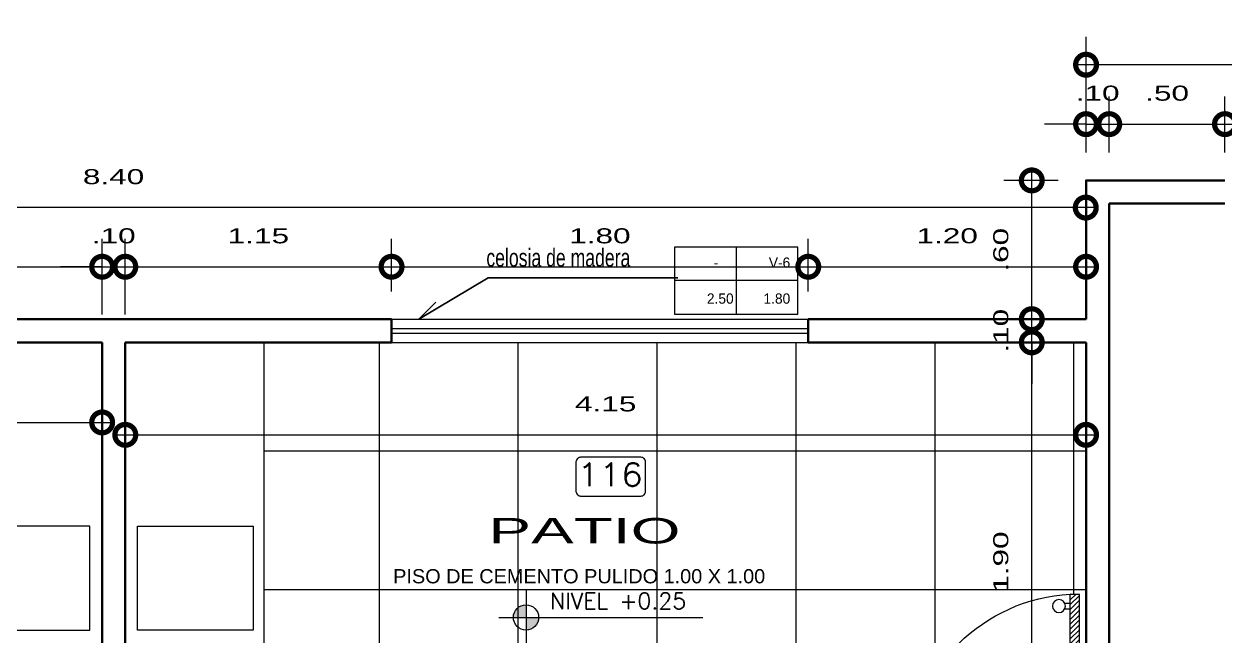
# Model space of a CAD drawing. Header units: inches. Extents: x 155.3 to 248.5, y 20.6 to 88.6.
# Drawn here: x 173.12 to 178.31, y 77.8 to 80.44 of the extents above; entities that cross this region are included whole.
import ezdxf
from ezdxf.enums import TextEntityAlignment as Align

# ---------------------------------------------------------------- set-up
doc = ezdxf.new("R2010")
doc.units = ezdxf.units.IN
doc.header["$MEASUREMENT"] = 0
doc.linetypes.add('CONTINUA', pattern=[0])
for name, color, linetype in [('COTAS', 252, 'Continuous'), ('MURO', 7, 'Continuous'), ('PUERTAS', 23, 'Continuous'), ('TEXTOS PLANTA', 7, 'Continuous'), ('TEXTURAS', 251, 'Continuous')]:
    doc.layers.add(name, color=color, linetype=linetype)
doc.styles.add('Celso', font='swissel.ttf', dxfattribs={"width": 1.5})
doc.styles.add('ROMANS', font='romans', dxfattribs={"width": 1.1, "height": 1})
doc.styles.get("Standard").update_dxf_attribs({"font": 'arial.ttf'})
doc.dimstyles.new('PLANTA 1-50', dxfattribs={"dimtxt": 0.065, "dimasz": 0.18, "dimexe": 0.12, "dimexo": 0.12, "dimgap": 0.1, "dimtad": 2, "dimzin": 4, "dimdsep": 46, "dimtxsty": 'Celso', "dimblk": 'DOTSMALL', "dimcen": 0.065, "dimdle": 0.05, "dimclrd": 14, "dimclre": 251, "dimclrt": 256, "dimaunit": 1, "dimadec": 4, "dimazin": 1, "dimtfac": 1, "dimtix": 1, "dimtmove": 0, "dimatfit": 3, "dimldrblk": 'DOTSMALL', "dimfxl": 1, "dimlwd": 9, "dimlwe": 9, "dimarcsym": 0})
pattern_1 = [(315, (-96.529859, 5.184583), (-0.013258252, -0.013258252), [])]

# ---------------------------------------------------------------- blocks, each defined once
blk = doc.blocks.new('_DotSmall')
at = {"color": 0, "linetype": 'ByBlock', "lineweight": 0, "const_width": 0.5}
blk.add_lwpolyline([(-0.0625, 0, 1), (0.0625, 0, 1)], format="xyb", close=True, dxfattribs=at)
blk = doc.blocks.new('*D64')
at = {"layer": 'COTAS', "color": 251, "linetype": 'CONTINUA', "lineweight": 9, "transparency": 16777216}
blk.add_line((172.3084, 79.2889), (172.3084, 79.5156), dxfattribs=at)
at = {"layer": 'COTAS', "color": 251, "linetype": 'Continuous', "lineweight": 9, "transparency": 16777216}
blk.add_line((173.4584, 79.1889), (173.4584, 79.5156), dxfattribs=at)
at = {"layer": 'COTAS', "color": 14, "linetype": 'CONTINUA', "lineweight": 9, "transparency": 16777216}
blk.add_line((172.2584, 79.3956), (173.5084, 79.3956), dxfattribs=at)
at = {"layer": 'Defpoints', "color": 0, "lineweight": 0, "transparency": 16777216}
for p in [(173.4584, 79.3956), (172.3084, 79.1689), (173.4584, 79.0689)]:
    blk.add_point(p, dxfattribs=at)
at = {"layer": 'COTAS', "color": 14, "lineweight": 9, "transparency": 16777216, "xscale": 0.18, "yscale": 0.18, "zscale": 0.18, "rotation": 180}
blk.add_blockref('_DotSmall', (172.3084, 79.3956), dxfattribs=at)
at = {"layer": 'COTAS', "color": 14, "lineweight": 9, "transparency": 16777216, "xscale": 0.18, "yscale": 0.18, "zscale": 0.18}
blk.add_blockref('_DotSmall', (173.4584, 79.3956), dxfattribs=at)
at = {"layer": 'COTAS', "lineweight": 0, "transparency": 16777216, "insert": (172.8834, 79.5289), "char_height": 0.065, "attachment_point": 5, "style": 'Celso'}
blk.add_mtext('1.15', dxfattribs=at)
blk = doc.blocks.new('*D65')
at = {"layer": 'COTAS', "color": 251, "linetype": 'CONTINUA', "lineweight": 9, "transparency": 16777216}
blk.add_line((173.4584, 79.1889), (173.4584, 79.5156), dxfattribs=at)
at = {"layer": 'COTAS', "color": 251, "linetype": 'Continuous', "lineweight": 9, "transparency": 16777216}
blk.add_line((173.5584, 79.1889), (173.5584, 79.5156), dxfattribs=at)
at = {"layer": 'COTAS', "color": 14, "linetype": 'CONTINUA', "lineweight": 9, "transparency": 16777216}
for p, q in [((173.4584, 79.3956), (173.2784, 79.3956)), ((173.4584, 79.3956), (173.5584, 79.3956)), ((173.5584, 79.3956), (173.7384, 79.3956))]:
    blk.add_line(p, q, dxfattribs=at)
at = {"layer": 'Defpoints', "color": 0, "lineweight": 0, "transparency": 16777216}
for p in [(173.5584, 79.3956), (173.4584, 79.0689), (173.5584, 79.0689)]:
    blk.add_point(p, dxfattribs=at)
at = {"layer": 'COTAS', "color": 14, "lineweight": 9, "transparency": 16777216, "xscale": 0.18, "yscale": 0.18, "zscale": 0.18}
blk.add_blockref('_DotSmall', (173.4584, 79.3956), dxfattribs=at)
at = {"layer": 'COTAS', "color": 14, "lineweight": 9, "transparency": 16777216, "xscale": 0.18, "yscale": 0.18, "zscale": 0.18, "rotation": 180}
blk.add_blockref('_DotSmall', (173.5584, 79.3956), dxfattribs=at)
at = {"layer": 'COTAS', "lineweight": 0, "transparency": 16777216, "insert": (173.5084, 79.5289), "char_height": 0.065, "attachment_point": 5, "style": 'Celso'}
blk.add_mtext('.10', dxfattribs=at)
blk = doc.blocks.new('*D66')
at = {"layer": 'COTAS', "color": 251, "linetype": 'CONTINUA', "lineweight": 9, "transparency": 16777216}
blk.add_line((173.5584, 79.1889), (173.5584, 79.5156), dxfattribs=at)
at = {"layer": 'COTAS', "color": 251, "linetype": 'Continuous', "lineweight": 9, "transparency": 16777216}
blk.add_line((174.7084, 79.2889), (174.7084, 79.5156), dxfattribs=at)
at = {"layer": 'COTAS', "color": 14, "linetype": 'CONTINUA', "lineweight": 9, "transparency": 16777216}
blk.add_line((173.5084, 79.3956), (174.7584, 79.3956), dxfattribs=at)
at = {"layer": 'Defpoints', "color": 0, "lineweight": 0, "transparency": 16777216}
for p in [(174.7084, 79.3956), (174.7084, 79.1689), (173.5584, 79.0689)]:
    blk.add_point(p, dxfattribs=at)
at = {"layer": 'COTAS', "color": 14, "lineweight": 9, "transparency": 16777216, "xscale": 0.18, "yscale": 0.18, "zscale": 0.18, "rotation": 180}
blk.add_blockref('_DotSmall', (173.5584, 79.3956), dxfattribs=at)
at = {"layer": 'COTAS', "color": 14, "lineweight": 9, "transparency": 16777216, "xscale": 0.18, "yscale": 0.18, "zscale": 0.18}
blk.add_blockref('_DotSmall', (174.7084, 79.3956), dxfattribs=at)
at = {"layer": 'COTAS', "lineweight": 0, "transparency": 16777216, "insert": (174.1334, 79.5289), "char_height": 0.065, "attachment_point": 5, "style": 'Celso'}
blk.add_mtext('1.15', dxfattribs=at)
blk = doc.blocks.new('*D67')
at = {"layer": 'COTAS', "color": 251, "linetype": 'CONTINUA', "lineweight": 9, "transparency": 16777216}
blk.add_line((174.7084, 79.2889), (174.7084, 79.5156), dxfattribs=at)
at = {"layer": 'COTAS', "color": 251, "linetype": 'Continuous', "lineweight": 9, "transparency": 16777216}
blk.add_line((176.5084, 79.2889), (176.5084, 79.5156), dxfattribs=at)
at = {"layer": 'COTAS', "color": 14, "linetype": 'CONTINUA', "lineweight": 9, "transparency": 16777216}
blk.add_line((174.6584, 79.3956), (176.5584, 79.3956), dxfattribs=at)
at = {"layer": 'Defpoints', "color": 0, "lineweight": 0, "transparency": 16777216}
for p in [(176.5084, 79.3956), (174.7084, 79.1689), (176.5084, 79.1689)]:
    blk.add_point(p, dxfattribs=at)
at = {"layer": 'COTAS', "color": 14, "lineweight": 9, "transparency": 16777216, "xscale": 0.18, "yscale": 0.18, "zscale": 0.18, "rotation": 180}
blk.add_blockref('_DotSmall', (174.7084, 79.3956), dxfattribs=at)
at = {"layer": 'COTAS', "color": 14, "lineweight": 9, "transparency": 16777216, "xscale": 0.18, "yscale": 0.18, "zscale": 0.18}
blk.add_blockref('_DotSmall', (176.5084, 79.3956), dxfattribs=at)
at = {"layer": 'COTAS', "lineweight": 0, "transparency": 16777216, "insert": (175.6084, 79.5289), "char_height": 0.065, "attachment_point": 5, "style": 'Celso'}
blk.add_mtext('1.80', dxfattribs=at)
blk = doc.blocks.new('*D68')
at = {"layer": 'COTAS', "color": 251, "linetype": 'CONTINUA', "lineweight": 9, "transparency": 16777216}
blk.add_line((176.5084, 79.2889), (176.5084, 79.5156), dxfattribs=at)
at = {"layer": 'COTAS', "color": 251, "linetype": 'Continuous', "lineweight": 9, "transparency": 16777216}
blk.add_line((177.7084, 79.2889), (177.7084, 79.5156), dxfattribs=at)
at = {"layer": 'COTAS', "color": 14, "linetype": 'CONTINUA', "lineweight": 9, "transparency": 16777216}
blk.add_line((176.4584, 79.3956), (177.7584, 79.3956), dxfattribs=at)
at = {"layer": 'Defpoints', "color": 0, "lineweight": 0, "transparency": 16777216}
for p in [(177.7084, 79.3956), (176.5084, 79.1689), (177.7084, 79.1689)]:
    blk.add_point(p, dxfattribs=at)
at = {"layer": 'COTAS', "color": 14, "lineweight": 9, "transparency": 16777216, "xscale": 0.18, "yscale": 0.18, "zscale": 0.18, "rotation": 180}
blk.add_blockref('_DotSmall', (176.5084, 79.3956), dxfattribs=at)
at = {"layer": 'COTAS', "color": 14, "lineweight": 9, "transparency": 16777216, "xscale": 0.18, "yscale": 0.18, "zscale": 0.18}
blk.add_blockref('_DotSmall', (177.7084, 79.3956), dxfattribs=at)
at = {"layer": 'COTAS', "lineweight": 0, "transparency": 16777216, "insert": (177.1084, 79.529), "char_height": 0.065, "attachment_point": 5, "style": 'Celso'}
blk.add_mtext('1.20', dxfattribs=at)
blk = doc.blocks.new('*D69')
at = {"layer": 'COTAS', "color": 251, "linetype": 'CONTINUA', "lineweight": 9, "transparency": 16777216}
blk.add_line((177.7084, 79.8889), (177.7084, 80.1321), dxfattribs=at)
at = {"layer": 'COTAS', "color": 251, "linetype": 'Continuous', "lineweight": 9, "transparency": 16777216}
blk.add_line((177.8084, 79.8889), (177.8084, 80.1321), dxfattribs=at)
at = {"layer": 'COTAS', "color": 14, "linetype": 'CONTINUA', "lineweight": 9, "transparency": 16777216}
for p, q in [((177.7084, 80.0121), (177.5284, 80.0121)), ((177.7084, 80.0121), (177.8084, 80.0121)), ((177.8084, 80.0121), (177.9884, 80.0121))]:
    blk.add_line(p, q, dxfattribs=at)
at = {"layer": 'Defpoints', "color": 0, "lineweight": 0, "transparency": 16777216}
for p in [(177.8084, 80.0121), (177.7084, 79.7689), (177.8084, 79.7689)]:
    blk.add_point(p, dxfattribs=at)
at = {"layer": 'COTAS', "color": 14, "lineweight": 9, "transparency": 16777216, "xscale": 0.18, "yscale": 0.18, "zscale": 0.18}
blk.add_blockref('_DotSmall', (177.7084, 80.0121), dxfattribs=at)
at = {"layer": 'COTAS', "color": 14, "lineweight": 9, "transparency": 16777216, "xscale": 0.18, "yscale": 0.18, "zscale": 0.18, "rotation": 180}
blk.add_blockref('_DotSmall', (177.8084, 80.0121), dxfattribs=at)
at = {"layer": 'COTAS', "lineweight": 0, "transparency": 16777216, "insert": (177.7584, 80.1455), "char_height": 0.065, "attachment_point": 5, "style": 'Celso'}
blk.add_mtext('.10', dxfattribs=at)
blk = doc.blocks.new('*D70')
at = {"layer": 'COTAS', "color": 251, "linetype": 'CONTINUA', "lineweight": 9, "transparency": 16777216}
blk.add_line((177.8084, 79.8889), (177.8084, 80.1321), dxfattribs=at)
at = {"layer": 'COTAS', "color": 251, "linetype": 'Continuous', "lineweight": 9, "transparency": 16777216}
blk.add_line((178.3084, 79.8889), (178.3084, 80.1321), dxfattribs=at)
at = {"layer": 'COTAS', "color": 14, "linetype": 'CONTINUA', "lineweight": 9, "transparency": 16777216}
blk.add_line((177.7584, 80.0121), (178.3584, 80.0121), dxfattribs=at)
at = {"layer": 'Defpoints', "color": 0, "lineweight": 0, "transparency": 16777216}
for p in [(178.3084, 80.0121), (177.8084, 79.7689), (178.3084, 79.7689)]:
    blk.add_point(p, dxfattribs=at)
at = {"layer": 'COTAS', "color": 14, "lineweight": 9, "transparency": 16777216, "xscale": 0.18, "yscale": 0.18, "zscale": 0.18, "rotation": 180}
blk.add_blockref('_DotSmall', (177.8084, 80.0121), dxfattribs=at)
at = {"layer": 'COTAS', "color": 14, "lineweight": 9, "transparency": 16777216, "xscale": 0.18, "yscale": 0.18, "zscale": 0.18}
blk.add_blockref('_DotSmall', (178.3084, 80.0121), dxfattribs=at)
at = {"layer": 'COTAS', "lineweight": 0, "transparency": 16777216, "insert": (178.0584, 80.1455), "char_height": 0.065, "attachment_point": 5, "style": 'Celso'}
blk.add_mtext('.50', dxfattribs=at)
blk = doc.blocks.new('*D71')
at = {"layer": 'COTAS', "color": 251, "linetype": 'CONTINUA', "lineweight": 9, "transparency": 16777216}
blk.add_line((178.3084, 79.8889), (178.3084, 80.1321), dxfattribs=at)
at = {"layer": 'COTAS', "color": 251, "linetype": 'Continuous', "lineweight": 9, "transparency": 16777216}
blk.add_line((180.7084, 79.8889), (180.7084, 80.1321), dxfattribs=at)
at = {"layer": 'COTAS', "color": 14, "linetype": 'CONTINUA', "lineweight": 9, "transparency": 16777216}
blk.add_line((178.2584, 80.0121), (180.7584, 80.0121), dxfattribs=at)
at = {"layer": 'Defpoints', "color": 0, "lineweight": 0, "transparency": 16777216}
for p in [(180.7084, 80.0121), (178.3084, 79.7689), (180.7084, 79.7689)]:
    blk.add_point(p, dxfattribs=at)
at = {"layer": 'COTAS', "color": 14, "lineweight": 9, "transparency": 16777216, "xscale": 0.18, "yscale": 0.18, "zscale": 0.18, "rotation": 180}
blk.add_blockref('_DotSmall', (178.3084, 80.0121), dxfattribs=at)
at = {"layer": 'COTAS', "color": 14, "lineweight": 9, "transparency": 16777216, "xscale": 0.18, "yscale": 0.18, "zscale": 0.18}
blk.add_blockref('_DotSmall', (180.7084, 80.0121), dxfattribs=at)
at = {"layer": 'COTAS', "lineweight": 0, "transparency": 16777216, "insert": (179.5084, 80.1455), "char_height": 0.065, "attachment_point": 5, "style": 'Celso'}
blk.add_mtext('2.40', dxfattribs=at)
blk = doc.blocks.new('*D84')
at = {"layer": 'COTAS', "color": 251, "linetype": 'Continuous', "lineweight": 9, "transparency": 16777216}
blk.add_line((177.7084, 79.8889), (177.7084, 80.3889), dxfattribs=at)
at = {"layer": 'COTAS', "color": 251, "linetype": 'CONTINUA', "lineweight": 9, "transparency": 16777216}
blk.add_line((181.3084, 79.8889), (181.3084, 80.3889), dxfattribs=at)
at = {"layer": 'COTAS', "color": 14, "linetype": 'CONTINUA', "lineweight": 9, "transparency": 16777216}
blk.add_line((181.3584, 80.2689), (177.6584, 80.2689), dxfattribs=at)
at = {"layer": 'Defpoints', "color": 0, "lineweight": 0, "transparency": 16777216}
for p in [(177.7084, 80.2689), (177.7084, 79.7689), (181.3084, 79.7689)]:
    blk.add_point(p, dxfattribs=at)
at = {"layer": 'COTAS', "color": 14, "lineweight": 9, "transparency": 16777216, "xscale": 0.18, "yscale": 0.18, "zscale": 0.18, "rotation": 180}
blk.add_blockref('_DotSmall', (177.7084, 80.2689), dxfattribs=at)
at = {"layer": 'COTAS', "color": 14, "lineweight": 9, "transparency": 16777216, "xscale": 0.18, "yscale": 0.18, "zscale": 0.18}
blk.add_blockref('_DotSmall', (181.3084, 80.2689), dxfattribs=at)
at = {"layer": 'COTAS', "lineweight": 0, "transparency": 16777216, "insert": (179.5084, 80.4023), "char_height": 0.065, "attachment_point": 5, "style": 'Celso'}
blk.add_mtext('3.60', dxfattribs=at)
blk = doc.blocks.new('*D85')
at = {"layer": 'COTAS', "color": 251, "linetype": 'Continuous', "lineweight": 9, "transparency": 16777216}
blk.add_line((169.3084, 79.2889), (169.3084, 79.7713), dxfattribs=at)
at = {"layer": 'COTAS', "color": 251, "linetype": 'CONTINUA', "lineweight": 9, "transparency": 16777216}
blk.add_line((177.707, 79.2889), (177.707, 79.7713), dxfattribs=at)
at = {"layer": 'COTAS', "color": 14, "linetype": 'CONTINUA', "lineweight": 9, "transparency": 16777216}
blk.add_line((177.757, 79.6513), (169.2584, 79.6513), dxfattribs=at)
at = {"layer": 'Defpoints', "color": 0, "lineweight": 0, "transparency": 16777216}
for p in [(169.3084, 79.6513), (169.3084, 79.1689), (177.707, 79.1689)]:
    blk.add_point(p, dxfattribs=at)
at = {"layer": 'COTAS', "color": 14, "lineweight": 9, "transparency": 16777216, "xscale": 0.18, "yscale": 0.18, "zscale": 0.18, "rotation": 180}
blk.add_blockref('_DotSmall', (169.3084, 79.6513), dxfattribs=at)
at = {"layer": 'COTAS', "color": 14, "lineweight": 9, "transparency": 16777216, "xscale": 0.18, "yscale": 0.18, "zscale": 0.18}
blk.add_blockref('_DotSmall', (177.707, 79.6513), dxfattribs=at)
at = {"layer": 'COTAS', "lineweight": 0, "transparency": 16777216, "insert": (173.5077, 79.7846), "char_height": 0.065, "attachment_point": 5, "style": 'Celso'}
blk.add_mtext('8.40', dxfattribs=at)
blk = doc.blocks.new('*D161')
at = {"layer": 'COTAS', "color": 14, "linetype": 'CONTINUA', "lineweight": 9, "transparency": 16777216}
blk.add_line((177.4738, 77.1189), (177.4738, 79.1189), dxfattribs=at)
at = {"layer": 'COTAS', "color": 251, "linetype": 'Continuous', "lineweight": 9, "transparency": 16777216}
blk.add_line((177.5884, 79.0689), (177.3538, 79.0689), dxfattribs=at)
at = {"layer": 'COTAS', "color": 251, "linetype": 'CONTINUA', "lineweight": 9, "transparency": 16777216}
blk.add_line((177.5884, 77.1689), (177.3538, 77.1689), dxfattribs=at)
at = {"layer": 'Defpoints', "color": 0, "lineweight": 0, "transparency": 16777216}
for p in [(177.4738, 79.0689), (177.7084, 79.0689), (177.7084, 77.1689)]:
    blk.add_point(p, dxfattribs=at)
at = {"layer": 'COTAS', "color": 14, "lineweight": 9, "transparency": 16777216, "xscale": 0.18, "yscale": 0.18, "zscale": 0.18}
for p, rotation in [((177.4738, 79.0689), 90), ((177.4738, 77.1689), 270)]:
    blk.add_blockref('_DotSmall', p, dxfattribs=dict(at, rotation=rotation))
at = {"layer": 'COTAS', "lineweight": 0, "transparency": 16777216, "insert": (177.3404, 78.1189), "char_height": 0.065, "attachment_point": 5, "rotation": 90, "style": 'Celso'}
blk.add_mtext('1.90', dxfattribs=at)
blk = doc.blocks.new('*D162')
at = {"layer": 'COTAS', "color": 14, "linetype": 'CONTINUA', "lineweight": 9, "transparency": 16777216}
for p, q in [((177.4738, 79.1689), (177.4738, 79.3489)), ((177.4738, 79.0689), (177.4738, 79.1689)), ((177.4738, 79.0689), (177.4738, 78.8889))]:
    blk.add_line(p, q, dxfattribs=at)
at = {"layer": 'COTAS', "color": 251, "linetype": 'Continuous', "lineweight": 9, "transparency": 16777216}
blk.add_line((177.5884, 79.1689), (177.3538, 79.1689), dxfattribs=at)
at = {"layer": 'COTAS', "color": 251, "linetype": 'CONTINUA', "lineweight": 9, "transparency": 16777216}
blk.add_line((177.5884, 79.0689), (177.3538, 79.0689), dxfattribs=at)
at = {"layer": 'Defpoints', "color": 0, "lineweight": 0, "transparency": 16777216}
for p in [(177.4738, 79.1689), (177.7084, 79.1689), (177.7084, 79.0689)]:
    blk.add_point(p, dxfattribs=at)
at = {"layer": 'COTAS', "color": 14, "lineweight": 9, "transparency": 16777216, "xscale": 0.18, "yscale": 0.18, "zscale": 0.18}
for p, rotation in [((177.4738, 79.1689), 270), ((177.4738, 79.0689), 90)]:
    blk.add_blockref('_DotSmall', p, dxfattribs=dict(at, rotation=rotation))
at = {"layer": 'COTAS', "lineweight": 0, "transparency": 16777216, "insert": (177.3404, 79.1189), "char_height": 0.065, "attachment_point": 5, "rotation": 90, "style": 'Celso'}
blk.add_mtext('.10', dxfattribs=at)
blk = doc.blocks.new('*D163')
at = {"layer": 'COTAS', "color": 14, "linetype": 'CONTINUA', "lineweight": 9, "transparency": 16777216}
blk.add_line((177.4738, 79.1189), (177.4738, 79.8189), dxfattribs=at)
at = {"layer": 'COTAS', "color": 251, "linetype": 'Continuous', "lineweight": 9, "transparency": 16777216}
blk.add_line((177.5884, 79.7689), (177.3538, 79.7689), dxfattribs=at)
at = {"layer": 'COTAS', "color": 251, "linetype": 'CONTINUA', "lineweight": 9, "transparency": 16777216}
blk.add_line((177.5884, 79.1689), (177.3538, 79.1689), dxfattribs=at)
at = {"layer": 'Defpoints', "color": 0, "lineweight": 0, "transparency": 16777216}
for p in [(177.4738, 79.7689), (177.7084, 79.7689), (177.7084, 79.1689)]:
    blk.add_point(p, dxfattribs=at)
at = {"layer": 'COTAS', "color": 14, "lineweight": 9, "transparency": 16777216, "xscale": 0.18, "yscale": 0.18, "zscale": 0.18}
for p, rotation in [((177.4738, 79.7689), 90), ((177.4738, 79.1689), 270)]:
    blk.add_blockref('_DotSmall', p, dxfattribs=dict(at, rotation=rotation))
at = {"layer": 'COTAS', "lineweight": 0, "transparency": 16777216, "insert": (177.3404, 79.4689), "char_height": 0.065, "attachment_point": 5, "rotation": 90, "style": 'Celso'}
blk.add_mtext('.60', dxfattribs=at)
blk = doc.blocks.new('A$C2D8C4AFF')
at = {"lineweight": 0}
h = blk.add_hatch(dxfattribs=at)
h.set_pattern_fill('ANSI31', color=8, scale=0.15, angle=17, style=0)
h.set_pattern_definition(pattern_1)
h.paths.add_polyline_path([(0.035, 0.865), (0, 0.865), (0, 1.015), (0.055, 1.015), (0.055, 0.98), (0.035, 0.98)])
h = blk.add_hatch(dxfattribs=at)
h.set_pattern_fill('ANSI31', color=8, scale=0.15, angle=17, style=0)
h.set_pattern_definition(pattern_1)
h.paths.add_polyline_path([(1, 0.865), (0.965, 0.865), (0.965, 0.93), (0.965, 0.98), (0.945, 0.98), (0.945, 1.015), (1, 1.015)])
h = blk.add_hatch(dxfattribs=at)
h.set_pattern_fill('ANSI31', color=8, scale=0.15, angle=17, style=0)
h.set_pattern_definition(pattern_1)
h.paths.add_polyline_path([(0.965, 0), (0.915, 0), (0.915, 0.93), (0.965, 0.93)])
at = {"color": 32, "lineweight": 0}
for p, q in [((0, 0.865), (0, 1.015)), ((0.055, 1.015), (0, 1.015)), ((0.035, 0.865), (0.035, 0.98)), ((0.055, 0.98), (0.035, 0.98)), ((0.055, 0.98), (0.055, 1.015)), ((1, 1.015), (0.945, 1.015)), ((0.945, 0.98), (0.945, 1.015)), ((0.965, 0.98), (0.945, 0.98)), ((0.965, 0.865), (0.965, 0.98)), ((1, 0.865), (1, 1.015)), ((0.915, 0.93), (0.965, 0.93)), ((0.915, 0.93), (0.915, 0)), ((0.965, 0.93), (0.965, 0)), ((0, 0.865), (0.035, 0.865)), ((0.965, 0.865), (1, 0.865)), ((0.915, 0), (0.965, 0))]:
    blk.add_line(p, q, dxfattribs=at)
at = {"lineweight": 0}
for p, q in [((0.885, 0.08), (0.915, 0.08)), ((0.885, 0.05), (0.915, 0.05))]:
    blk.add_line(p, q, dxfattribs=at)
blk.add_circle((0.8534, 0.065), 0.035, dxfattribs=at)
blk.add_arc((0.9698, 0.9359), 0.9375, 184.33543, 266.64957, dxfattribs=at)
blk = doc.blocks.new('*D249')
at = {"layer": 'COTAS', "color": 251, "linetype": 'CONTINUA', "lineweight": 9, "transparency": 16777216}
blk.add_line((169.3084, 78.2389), (169.3084, 78.8427), dxfattribs=at)
at = {"layer": 'COTAS', "color": 251, "linetype": 'Continuous', "lineweight": 9, "transparency": 16777216}
blk.add_line((173.4584, 78.2389), (173.4584, 78.8427), dxfattribs=at)
at = {"layer": 'COTAS', "color": 14, "linetype": 'CONTINUA', "lineweight": 9, "transparency": 16777216}
blk.add_line((169.2584, 78.7227), (173.5084, 78.7227), dxfattribs=at)
at = {"layer": 'Defpoints', "color": 0, "lineweight": 0, "transparency": 16777216}
for p in [(173.4584, 78.7227), (169.3084, 78.1189), (173.4584, 78.1189)]:
    blk.add_point(p, dxfattribs=at)
at = {"layer": 'COTAS', "color": 14, "lineweight": 9, "transparency": 16777216, "xscale": 0.18, "yscale": 0.18, "zscale": 0.18, "rotation": 180}
blk.add_blockref('_DotSmall', (169.3084, 78.7227), dxfattribs=at)
at = {"layer": 'COTAS', "color": 14, "lineweight": 9, "transparency": 16777216, "xscale": 0.18, "yscale": 0.18, "zscale": 0.18}
blk.add_blockref('_DotSmall', (173.4584, 78.7227), dxfattribs=at)
at = {"layer": 'COTAS', "lineweight": 0, "transparency": 16777216, "insert": (171.3834, 78.8561), "char_height": 0.065, "attachment_point": 5, "style": 'Celso'}
blk.add_mtext('4.15', dxfattribs=at)
blk = doc.blocks.new('*D250')
at = {"layer": 'COTAS', "color": 251, "linetype": 'CONTINUA', "lineweight": 9, "transparency": 16777216}
blk.add_line((173.5584, 78.2889), (173.5584, 78.789), dxfattribs=at)
at = {"layer": 'COTAS', "color": 251, "linetype": 'Continuous', "lineweight": 9, "transparency": 16777216}
blk.add_line((177.7084, 78.2889), (177.7084, 78.789), dxfattribs=at)
at = {"layer": 'COTAS', "color": 14, "linetype": 'CONTINUA', "lineweight": 9, "transparency": 16777216}
blk.add_line((173.5084, 78.669), (177.7584, 78.669), dxfattribs=at)
at = {"layer": 'Defpoints', "color": 0, "lineweight": 0, "transparency": 16777216}
for p in [(177.7084, 78.669), (173.5584, 78.1689), (177.7084, 78.1689)]:
    blk.add_point(p, dxfattribs=at)
at = {"layer": 'COTAS', "color": 14, "lineweight": 9, "transparency": 16777216, "xscale": 0.18, "yscale": 0.18, "zscale": 0.18, "rotation": 180}
blk.add_blockref('_DotSmall', (173.5584, 78.669), dxfattribs=at)
at = {"layer": 'COTAS', "color": 14, "lineweight": 9, "transparency": 16777216, "xscale": 0.18, "yscale": 0.18, "zscale": 0.18}
blk.add_blockref('_DotSmall', (177.7084, 78.669), dxfattribs=at)
at = {"layer": 'COTAS', "lineweight": 0, "transparency": 16777216, "insert": (175.6334, 78.8023), "char_height": 0.065, "attachment_point": 5, "style": 'Celso'}
blk.add_mtext('4.15', dxfattribs=at)

msp = doc.modelspace()

# ---------------------------------------------------------------- hatches: boundary and pattern name
at = {"layer": 'TEXTOS PLANTA', "lineweight": 9}
h = msp.add_hatch(color=7, dxfattribs=at)
h.paths.add_polyline_path([(175.2347, 77.8799), (175.2893, 77.8799), (175.2893, 77.9346, 0.414214)])
h.paths.add_polyline_path([(175.2893, 77.8799), (175.2893, 77.8253, 0.414214), (175.344, 77.8799)])
at = {"layer": 'TEXTURAS', "lineweight": 0}
h = msp.add_hatch(dxfattribs=at)
h.set_pattern_fill('_USER', color=251, scale=0.6, angle=90, style=0, double=1, pattern_type=0)
h.set_pattern_definition([(90, (346.2556, 0), (0.6, 4e-17), []), (7e-15, (346.2556, 0), (7e-17, -0.6), [])])
h.paths.add_polyline_path([(174.1584, 79.0689), (174.7084, 79.0689), (176.5084, 79.0689), (177.7084, 79.0689), (177.7084, 77.2889), (177.6804, 77.2889), (177.6804, 77.9809), (177.6404, 77.9809, 0.375448), (176.9364, 77.2889), (176.9084, 77.2889), (176.9084, 77.2689), (175.7084, 77.2689), (175.6084, 77.2689), (175.5699, 77.2633), (175.5699, 77.2388), (175.5839, 77.2388), (175.5839, 77.2244), (174.9329, 77.2244), (174.9329, 77.2388), (174.9469, 77.2388), (174.9469, 77.2633), (174.9084, 77.2633), (174.9084, 77.2689), (174.2084, 77.2689), (174.1584, 77.2689)])
h.paths.add_polyline_path([(175.8818, 77.8799, 1), (175.991, 77.8799, 1)], flags=16)
h.paths.add_polyline_path([(175.5051, 78.4246, 0.414214), (175.5251, 78.4046), (175.7857, 78.4046, 0.414214), (175.8057, 78.4246), (175.8057, 78.552, 0.414214), (175.7857, 78.572), (175.5251, 78.572, 0.414214), (175.5051, 78.552)], flags=16)
h.paths.add_polyline_path([(177.6404, 77.9809), (177.6404, 77.9409), (177.6164, 77.9409, 0.799884), (177.5631, 77.9289, 0.799884), (177.6164, 77.9169), (177.6404, 77.9169), (177.6404, 77.2369), (177.6804, 77.2369), (177.6804, 77.2189), (176.9364, 77.2189), (176.9364, 77.2889, -0.375448)])
h.paths.add_polyline_path([(174.6132, 77.4361), (174.4826, 77.4361), (174.4826, 77.5442), (174.6132, 77.5442)], flags=24)
h.paths.add_polyline_path([(174.606, 77.5918), (174.4428, 77.5918), (174.4428, 77.7269), (174.606, 77.7269)], flags=24)
h.paths.add_polyline_path([(176.6687, 77.4584), (176.5381, 77.4584), (176.5381, 77.5664), (176.6687, 77.5664)], flags=24)
h.paths.add_polyline_path([(176.9243, 77.4584), (176.7838, 77.4584), (176.7838, 77.5664), (176.9243, 77.5664)], flags=24)
h.paths.add_polyline_path([(176.6576, 77.6139), (176.527, 77.6139), (176.527, 77.722), (176.6576, 77.722)], flags=24)
h.paths.add_polyline_path([(176.9239, 77.6139), (176.7984, 77.6139), (176.7984, 77.722), (176.9239, 77.722)], flags=24)
h.paths.add_polyline_path([(174.8658, 77.4361), (174.7155, 77.4361), (174.7155, 77.5442), (174.8658, 77.5442)], flags=24)
h.paths.add_polyline_path([(174.8833, 77.5918), (174.7265, 77.5918), (174.7265, 77.7269), (174.8833, 77.7269)], flags=24)
h.paths.add_polyline_path([(175.7954, 78.4221), (175.5097, 78.4221), (175.5097, 78.5721), (175.7954, 78.5721)], flags=24)

# ---------------------------------------------------------------- linework, layer by layer
msp.add_lwpolyline([(174.8991, 79.2419), (174.8261, 79.1689), (175.1261, 79.3473), (175.945, 79.3473)])
at = {"layer": 'MURO', "color": 7, "lineweight": 40}
for p, q in [((177.7084, 79.1689), (177.7084, 79.7689)), ((178.3084, 79.7689), (177.7084, 79.7689)), ((177.8084, 77.1689), (177.8084, 79.6689)), ((178.3084, 79.6689), (177.8084, 79.6689)), ((172.3084, 79.1689), (174.7084, 79.1689)), ((174.7084, 79.0689), (174.7084, 79.1689)), ((176.5084, 79.0689), (176.5084, 79.1689)), ((176.5084, 79.1689), (177.7084, 79.1689)), ((172.3084, 79.0689), (173.4584, 79.0689)), ((173.4584, 77.2689), (173.4584, 79.0689)), ((173.5584, 79.0689), (174.7084, 79.0689)), ((173.5584, 77.2689), (173.5584, 79.0689)), ((176.5084, 79.0689), (177.7084, 79.0689)), ((177.7084, 77.1689), (177.7084, 79.0689))]:
    msp.add_line(p, q, dxfattribs=at)
at = {"layer": 'PUERTAS', "lineweight": 0}
for p, q in [((174.7084, 79.1689), (176.5084, 79.1689)), ((174.7084, 79.1289), (176.5084, 79.1289)), ((174.7084, 79.1089), (176.5084, 79.1089)), ((174.7084, 79.0689), (176.5084, 79.0689))]:
    msp.add_line(p, q, dxfattribs=at)
at = {"layer": 'TEXTOS PLANTA', "color": 7, "lineweight": 9}
for p, q in [((175.2893, 77.9988), (175.2893, 77.7506)), ((175.1722, 77.8799), (176.0536, 77.8799))]:
    msp.add_line(p, q, dxfattribs=at)
for points in [[(176.464, 79.48), (175.9306, 79.48), (175.9306, 79.1911), (176.464, 79.1911), (176.464, 79.48)], [(176.1973, 79.48), (176.1973, 79.1911)], [(176.464, 79.3356), (175.9306, 79.3356)]]:
    msp.add_lwpolyline(points, dxfattribs=at)
msp.add_lwpolyline([(175.7857, 78.572), (175.5251, 78.572, 0.414214), (175.5051, 78.552), (175.5051, 78.4246, 0.414214), (175.5251, 78.4046), (175.7857, 78.4046, 0.414214), (175.8057, 78.4246), (175.8057, 78.552, 0.414214)], format="xyb", close=True, dxfattribs=at)
msp.add_circle((175.2893, 77.8799), 0.0546, dxfattribs=at)
at = {"layer": 'TEXTURAS', "color": 251, "lineweight": 0}
msp.add_line((174.1584, 77.2689), (174.1584, 79.0689), dxfattribs=at)
for points in [[(172.9057, 77.8246), (173.4057, 77.8246), (173.4057, 78.2746), (172.9057, 78.2746)], [(174.1111, 77.8246), (173.6111, 77.8246), (173.6111, 78.2746), (174.1111, 78.2746)]]:
    msp.add_lwpolyline(points, close=True, dxfattribs=at)

# ---------------------------------------------------------------- block references
at = {"layer": 'PUERTAS', "lineweight": 0, "xscale": -0.8000000000000352, "yscale": 0.8000000000000352, "zscale": 0.8000000000000352, "rotation": 180}
msp.add_blockref('A$C2D8C4AFF', (176.9084, 77.9809), dxfattribs=at)

# ---------------------------------------------------------------- texts
at = {"width": 0.7}
msp.add_text('celosia de madera', height=0.077838, dxfattribs=at).set_placement((175.118, 79.3959))
at = {"layer": 'TEXTOS PLANTA', "color": 7, "lineweight": 9, "style": 'ROMANS', "width": 1.1}
msp.add_text('116', height=0.1, dxfattribs=at).set_placement((175.6526, 78.4971), align=Align.MIDDLE_CENTER)
at = {"layer": 'TEXTOS PLANTA', "color": 7, "lineweight": 9, "width": 1.8}
msp.add_text('PATIO', height=0.11, dxfattribs=at).set_placement((175.1266, 78.1994))
at = {"layer": 'TEXTOS PLANTA', "color": 7, "lineweight": 9}
msp.add_text('PISO DE CEMENTO PULIDO 1.00 X 1.00', height=0.061427, dxfattribs=at).set_placement((174.7155, 78.0272))
at = {"layer": 'TEXTOS PLANTA', "color": 7, "lineweight": 9, "style": 'ROMANS'}
msp.add_text('NIVEL +0.25', height=0.07, dxfattribs=at).set_placement((175.3929, 77.9159))
at = {"layer": 'TEXTOS PLANTA', "color": 7, "lineweight": 9, "char_height": 0.044444, "attachment_point": 6}
for s, insert, width in [('{\\fComic Sans MS|b0|i0|c1|p15;V-6}', (176.4306, 79.4133), 0.244444), ('{\\fComic Sans MS|b0|i0|c1|p15;-}', (176.1195, 79.4133), 0.077778), ('{\\fComic Sans MS|b0|i0|c1|p15;2.50}', (176.1862, 79.2578), 0.322222), ('{\\fComic Sans MS|b0|i0|c1|p15;1.80}', (176.4306, 79.2578), 0.322222)]:
    msp.add_mtext(s, dxfattribs=dict(at, insert=insert, width=width))

# ---------------------------------------------------------------- dimensions: what is measured, and where the dimension line sits
at = {"layer": 'COTAS', "lineweight": 0}
for base, p1, p2, picture, middle in [((177.7084, 80.2689), (181.3084, 79.7689), (177.7084, 79.7689), '*D84', (179.5084, 80.4023)), ((177.8084, 80.0121), (177.7084, 79.7689), (177.8084, 79.7689), '*D69', (177.7584, 80.1455)), ((169.3084, 79.6513), (177.707, 79.1689), (169.3084, 79.1689), '*D85', (173.5077, 79.7846)), ((173.4584, 78.7227), (169.3084, 78.1189), (173.4584, 78.1189), '*D249', (171.3834, 78.8561)), ((177.7084, 78.669), (173.5584, 78.1689), (177.7084, 78.1689), '*D250', (175.6334, 78.8023))]:
    dim = msp.add_linear_dim(base=base, p1=p1, p2=p2, dimstyle='PLANTA 1-50', dxfattribs=at)
    dim.commit()
    dim.dimension.update_dxf_attribs({"geometry": picture, "text_midpoint": middle})
for base, p1, p2, picture, middle in [((178.3084, 80.0121), (177.8084, 79.7689), (178.3084, 79.7689), '*D70', (178.0584, 80.1455)), ((180.7084, 80.0121), (178.3084, 79.7689), (180.7084, 79.7689), '*D71', (179.5084, 80.1455)), ((173.4584, 79.3956), (172.3084, 79.1689), (173.4584, 79.0689), '*D64', (172.8834, 79.5289)), ((173.5584, 79.3956), (173.4584, 79.0689), (173.5584, 79.0689), '*D65', (173.5084, 79.5289)), ((174.7084, 79.3956), (173.5584, 79.0689), (174.7084, 79.1689), '*D66', (174.1334, 79.5289)), ((176.5084, 79.3956), (174.7084, 79.1689), (176.5084, 79.1689), '*D67', (175.6084, 79.5289)), ((177.7084, 79.3956), (176.5084, 79.1689), (177.7084, 79.1689), '*D68', (177.1084, 79.529))]:
    dim = msp.add_linear_dim(base=base, p1=p1, p2=p2, dimstyle='PLANTA 1-50', override={"dimtmove": 1}, dxfattribs=at)
    dim.commit()
    dim.dimension.update_dxf_attribs({"geometry": picture, "text_midpoint": middle})
for base, p1, p2, picture, middle in [((177.4738, 79.7689), (177.7084, 79.1689), (177.7084, 79.7689), '*D163', (177.3404, 79.4689)), ((177.4738, 79.1689), (177.7084, 79.0689), (177.7084, 79.1689), '*D162', (177.3404, 79.1189)), ((177.4738, 79.0689), (177.7084, 77.1689), (177.7084, 79.0689), '*D161', (177.3404, 78.1189))]:
    dim = msp.add_linear_dim(base=base, p1=p1, p2=p2, angle=90, dimstyle='PLANTA 1-50', override={"dimtmove": 1}, dxfattribs=at)
    dim.commit()
    dim.dimension.update_dxf_attribs({"geometry": picture, "text_midpoint": middle})

doc.saveas('drawing.dxf')
